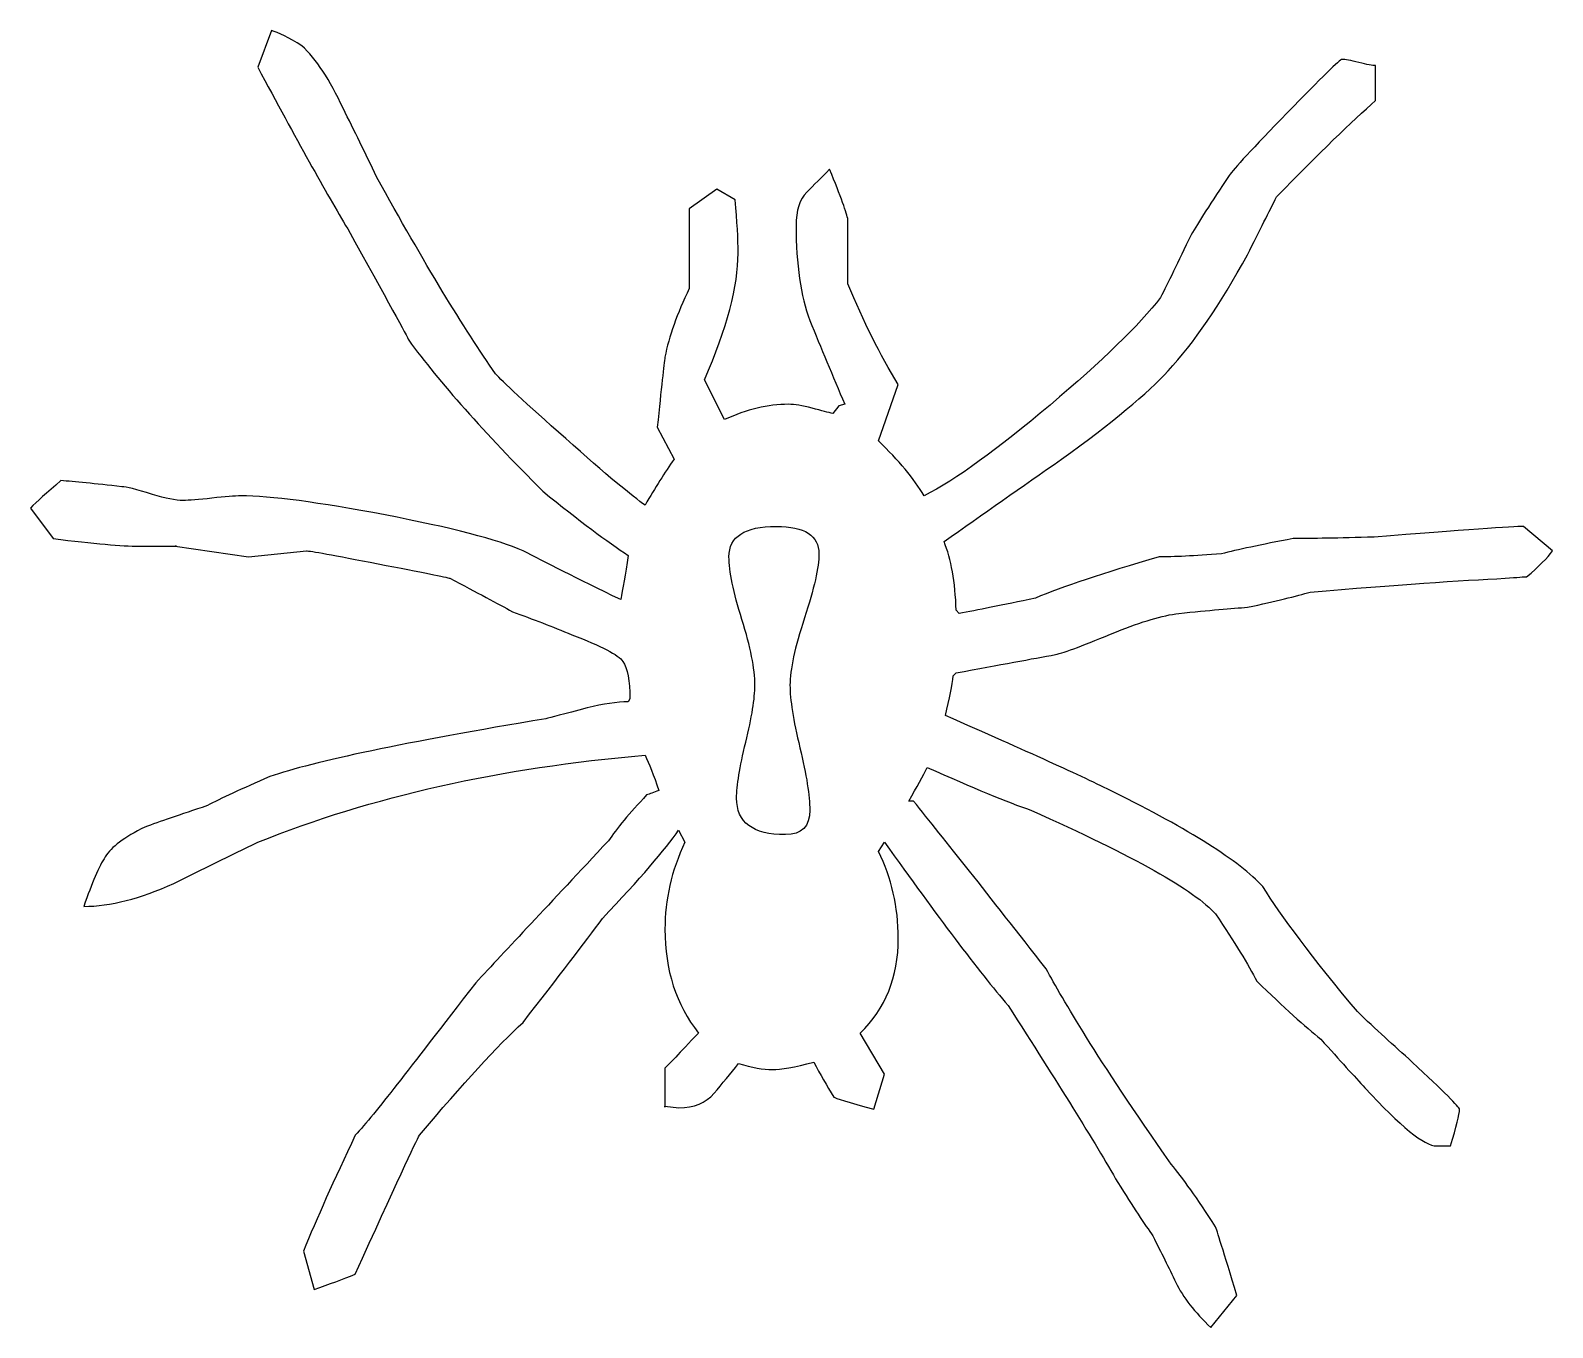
# Model space of a CAD drawing. Header units: centimetres. Extents: x -12.3 to 12.3, y -10.5 to 10.5.
import ezdxf

# ---------------------------------------------------------------- set-up
doc = ezdxf.new("R2010")
doc.units = ezdxf.units.CM
doc.header["$MEASUREMENT"] = 0
doc.layers.add('Layer 1', color=7, linetype='Continuous')

msp = doc.modelspace()

# ---------------------------------------------------------------- linework, layer by layer
at = {"layer": 'Layer 1'}
for points, knots in [([(12.29146, 2.05417), (12.20931, 1.93902), (12.06974, 1.79938), (11.87297, 1.63528), (11.87297, 1.63528), (11.83971, 1.63528), (11.72512, 1.62697), (11.5279, 1.61078), (11.5279, 1.61078), (10.82157, 1.57765), (9.77048, 1.50376), (8.37489, 1.38906), (8.37489, 1.38906), (8.16148, 1.32326), (7.82442, 1.24129), (7.36516, 1.14265), (7.36516, 1.14265), (7.11854, 1.1263), (6.7495, 1.09346), (6.25666, 1.04428), (6.25666, 1.04428), (5.99372, 1.01113), (5.65714, 0.91276), (5.24688, 0.74866), (5.24688, 0.74866), (4.73742, 0.53506), (4.40905, 0.4119), (4.26123, 0.37917), (4.26123, 0.37917), (3.90005, 0.31326), (3.36614, 0.21484), (2.66021, 0.08355), (2.66021, 0.08355), (2.66021, 0.08355), (2.61089, 0.03428), (2.61089, 0.03428), (2.61089, 0.03428), (2.59464, -0.11344), (2.55318, -0.32709), (2.48791, -0.60606), (2.48791, -0.60606), (3.80165, -1.18111), (4.7047, -1.59139), (5.19743, -1.83777), (5.19743, -1.83777), (6.42893, -2.44541), (7.23356, -2.95458), (7.61138, -3.365), (7.61138, -3.365), (7.907, -3.84144), (8.41561, -4.51451), (9.1385, -5.38475), (9.1385, -5.38475), (9.43412, -5.66418), (9.72974, -5.9353), (10.02528, -6.19758), (10.02528, -6.19758), (10.53429, -6.67404), (10.78889, -6.9286), (10.78889, -6.96119), (10.78889, -6.96119), (10.78889, -7.04366), (10.73984, -7.24056), (10.64112, -7.55248), (10.64112, -7.55248), (10.64112, -7.55248), (10.4194, -7.55248), (10.4194, -7.55248), (10.4194, -7.55248), (10.2225, -7.55248), (9.8365, -7.24056), (9.26177, -6.61633), (9.26177, -6.61633), (9.09736, -6.43599), (8.85907, -6.17302), (8.54729, -5.82814), (8.54729, -5.82814), (8.30107, -5.63113), (7.95637, -5.31932), (7.51301, -4.89212), (7.51301, -4.89212), (7.38149, -4.62963), (7.15971, -4.26826), (6.84793, -3.80825), (6.84793, -3.80825), (6.51916, -3.43077), (5.52591, -2.87231), (3.86724, -2.13338), (3.86724, -2.13338), (3.48944, -2.00217), (2.93149, -1.77233), (2.19237, -1.44358), (2.19237, -1.44358), (2.12641, -1.57534), (2.02793, -1.75568), (1.89675, -1.98555), (1.89675, -1.98555), (1.89675, -1.98555), (1.97064, -1.98557), (1.97064, -1.98557), (1.97064, -1.98557), (2.46316, -2.59321), (3.17764, -3.49663), (4.11347, -4.69512), (4.11347, -4.69512), (4.24507, -4.94129), (4.46216, -5.31091), (4.76654, -5.80341), (4.76654, -5.80341), (5.07002, -6.29625), (5.52587, -6.97782), (6.13335, -7.84811), (6.13335, -7.84811), (6.31393, -8.06166), (6.55229, -8.39794), (6.84791, -8.85797), (6.84791, -8.85797), (6.8641, -8.89059), (6.97912, -9.26014), (7.19245, -9.96634), (7.19245, -9.96634), (7.19245, -9.96634), (6.77396, -10.48368), (6.77396, -10.48368), (6.77396, -10.48368), (6.51115, -10.23727), (6.32192, -9.99481), (6.2073, -9.75711), (6.2073, -9.75711), (6.09229, -9.51883), (5.96894, -9.26829), (5.83773, -9.00583), (5.83773, -9.00583), (5.70613, -8.82483), (5.51753, -8.53773), (5.27147, -8.14374), (5.27147, -8.14374), (4.89327, -7.48699), (4.30235, -6.53441), (3.49773, -5.28643), (3.49773, -5.28643), (3.02153, -4.72834), (2.35642, -3.84958), (1.50275, -2.6507), (1.50275, -2.6507), (1.50275, -2.6507), (1.4039, -2.79834), (1.4039, -2.79834), (1.4039, -2.79834), (1.61731, -3.22572), (1.72447, -3.69374), (1.72447, -4.20256), (1.72447, -4.20256), (1.72447, -4.82674), (1.51892, -5.33556), (1.10831, -5.72955), (1.10831, -5.72955), (1.10831, -5.72955), (1.50275, -6.39466), (1.50275, -6.39466), (1.50275, -6.39466), (1.50275, -6.39466), (1.32895, -6.96124), (1.32895, -6.96124), (1.32895, -6.96124), (0.9157, -6.84654), (0.70038, -6.78079), (0.68419, -6.76428), (0.68419, -6.76428), (0.56809, -6.58373), (0.46093, -6.39466), (0.36145, -6.1976), (0.36145, -6.1976), (0.04736, -6.28007), (-0.17597, -6.32076), (-0.30826, -6.32076), (-0.30826, -6.32076), (-0.45725, -6.32076), (-0.63936, -6.28814), (-0.85386, -6.22236), (-0.85386, -6.22236), (-0.98618, -6.38651), (-1.11852, -6.54677), (-1.25081, -6.70266), (-1.25081, -6.70266), (-1.38323, -6.85882), (-1.57331, -6.93674), (-1.82093, -6.93674), (-1.82093, -6.93674), (-1.82093, -6.93674), (-2.04419, -6.91197), (-2.04419, -6.91197), (-2.04419, -6.91197), (-2.04419, -6.9778), (-2.04419, -6.80526), (-2.04419, -6.39463), (-2.04419, -6.39463), (-2.04419, -6.37844), (-2.04419, -6.3455), (-2.04419, -6.29623), (-2.04419, -6.29623), (-1.99286, -6.24686), (-1.81228, -6.05832), (-1.50235, -5.72952), (-1.50235, -5.72952), (-1.86398, -5.2701), (-2.04419, -4.71167), (-2.04419, -4.05465), (-2.04419, -4.05465), (-2.04419, -3.57869), (-1.93788, -3.11056), (-1.72407, -2.65067), (-1.72407, -2.65067), (-1.72407, -2.65067), (-1.82292, -2.45356), (-1.82292, -2.45356), (-1.82292, -2.45356), (-2.03631, -2.76566), (-2.44689, -3.24183), (-3.05429, -3.88215), (-3.05429, -3.88215), (-3.33372, -4.26016), (-3.7606, -4.81825), (-4.33519, -5.55725), (-4.33519, -5.55725), (-4.7458, -5.93531), (-5.30423, -6.54245), (-6.01003, -7.37996), (-6.01003, -7.37996), (-6.05953, -7.4623), (-6.40447, -8.20903), (-7.04476, -9.62156), (-7.04476, -9.62156), (-7.24187, -9.7035), (-7.46365, -9.78552), (-7.70987, -9.86791), (-7.70987, -9.86791), (-7.70987, -9.86791), (-7.88214, -9.25193), (-7.88214, -9.25193), (-7.88214, -9.25193), (-7.66918, -8.72641), (-7.38975, -8.10277), (-7.04476, -7.37995), (-7.04476, -7.37995), (-6.88074, -7.1995), (-6.65479, -6.92423), (-6.36751, -6.55471), (-6.36751, -6.55471), (-6.0802, -6.18535), (-5.65724, -5.63962), (-5.09883, -4.91686), (-5.09883, -4.91686), (-4.62295, -4.40788), (-3.90831, -3.6444), (-2.95592, -2.62599), (-2.95592, -2.62599), (-2.82471, -2.42901), (-2.61924, -2.18255), (-2.33986, -1.88696), (-2.33986, -1.88696), (-2.29081, -1.87071), (-2.22524, -1.84621), (-2.14304, -1.81306), (-2.14304, -1.81306), (-2.22525, -1.56676), (-2.29914, -1.37811), (-2.36471, -1.24653), (-2.36471, -1.24653), (-4.69685, -1.44357), (-6.7823, -1.91164), (-8.62129, -2.65065), (-8.62129, -2.65065), (-9.06468, -2.8643), (-9.51643, -3.08584), (-9.97601, -3.31563), (-9.97601, -3.31563), (-10.51793, -3.56204), (-11.00278, -3.68512), (-11.42955, -3.68512), (-11.42955, -3.68512), (-11.29792, -3.30756), (-11.18301, -3.04094), (-11.08464, -2.88465), (-11.08464, -2.88465), (-10.98614, -2.72881), (-10.77278, -2.56868), (-10.4439, -2.40427), (-10.4439, -2.40427), (-10.21432, -2.32225), (-9.87764, -2.20726), (-9.43412, -2.05952), (-9.43412, -2.05952), (-9.22118, -1.94458), (-8.8841, -1.78848), (-8.42439, -1.59137), (-8.42439, -1.59137), (-7.71853, -1.34515), (-6.23184, -1.03328), (-3.96574, -0.6553), (-3.96574, -0.6553), (-3.90049, -0.63919), (-3.67877, -0.58156), (-3.30063, -0.48303), (-3.30063, -0.48303), (-3.03816, -0.4176), (-2.81644, -0.38445), (-2.63552, -0.38445), (-2.63552, -0.38445), (-2.63552, -0.38445), (-2.61097, -0.33521), (-2.61097, -0.33521), (-2.61097, -0.33521), (-2.61097, -0.03959), (-2.64801, 0.16141), (-2.72188, 0.2683), (-2.72188, 0.2683), (-2.7957, 0.37503), (-3.07097, 0.51852), (-3.54717, 0.69941), (-3.54717, 0.69941), (-3.85948, 0.8307), (-4.17958, 0.95378), (-4.50755, 1.06885), (-4.50755, 1.06885), (-4.73798, 1.20019), (-5.07429, 1.38064), (-5.51765, 1.61082), (-5.51765, 1.61082), (-5.56705, 1.62701), (-5.95286, 1.70506), (-6.67528, 1.84482), (-6.67528, 1.84482), (-7.3981, 1.98415), (-7.78378, 2.05421), (-7.83323, 2.05421), (-7.83323, 2.05421), (-7.83323, 2.05421), (-8.76898, 1.95571), (-8.76898, 1.95571), (-8.76898, 1.95571), (-8.76898, 1.95571), (-9.95151, 2.12817), (-9.95151, 2.12817), (-9.95151, 2.12817), (-9.8693, 2.12817), (-10.06652, 2.12817), (-10.54275, 2.12817), (-10.54275, 2.12817), (-10.80553, 2.12817), (-11.26554, 2.16892), (-11.92202, 2.25133), (-11.92202, 2.25133), (-11.92202, 2.25133), (-12.29146, 2.74391), (-12.29146, 2.74391), (-12.29146, 2.74391), (-12.19301, 2.84244), (-12.0291, 2.99029), (-11.7987, 3.1873), (-11.7987, 3.1873), (-11.5856, 3.17063), (-11.25689, 3.13793), (-10.81337, 3.08866), (-10.81337, 3.08866), (-10.74823, 3.08866), (-10.58376, 3.0476), (-10.32098, 2.96552), (-10.32098, 2.96552), (-10.10757, 2.89977), (-9.94315, 2.86691), (-9.82819, 2.86691), (-9.82819, 2.86691), (-9.72974, 2.86691), (-9.57411, 2.8794), (-9.36025, 2.9039), (-9.36025, 2.9039), (-9.14723, 2.92867), (-8.99076, 2.94086), (-8.89236, 2.94086), (-8.89236, 2.94086), (-8.41616, 2.94086), (-7.64014, 2.83812), (-6.5644, 2.63304), (-6.5644, 2.63304), (-5.489, 2.42749), (-4.74581, 2.23463), (-4.33521, 2.05416), (-4.33521, 2.05416), (-3.99054, 1.87326), (-3.46494, 1.61077), (-2.75872, 1.26591), (-2.75872, 1.26591), (-2.72602, 1.42974), (-2.68482, 1.66808), (-2.6355, 1.98026), (-2.6355, 1.98026), (-2.96427, 2.19354), (-3.42393, 2.53835), (-4.01506, 3.01473), (-4.01506, 3.01473), (-4.96756, 3.96694), (-5.69006, 4.77969), (-6.18276, 5.45332), (-6.18276, 5.45332), (-6.1994, 5.50259), (-6.52743, 6.10192), (-7.16807, 7.25156), (-7.16807, 7.25156), (-7.51269, 7.82616), (-7.99762, 8.6964), (-8.62129, 9.86239), (-8.62129, 9.86239), (-8.62129, 9.86239), (-8.39949, 10.45368), (-8.39949, 10.45368), (-8.39949, 10.45368), (-8.28493, 10.42074), (-8.12054, 10.33872), (-7.9071, 10.20741), (-7.9071, 10.20741), (-7.67707, 9.99368), (-7.4554, 9.657), (-7.24188, 9.19755), (-7.24188, 9.19755), (-7.06141, 8.8361), (-6.88075, 8.46653), (-6.70017, 8.08892), (-6.70017, 8.08892), (-5.9283, 6.69314), (-5.28806, 5.6339), (-4.77869, 4.91149), (-4.77869, 4.91149), (-4.68029, 4.79632), (-4.30249, 4.44744), (-3.64559, 3.86461), (-3.64559, 3.86461), (-2.98916, 3.28152), (-2.56164, 2.92423), (-2.36474, 2.79302), (-2.36474, 2.79302), (-2.20078, 3.07213), (-2.04425, 3.31848), (-1.89688, 3.53216), (-1.89688, 3.53216), (-1.89688, 3.53216), (-2.16768, 4.04937), (-2.16768, 4.04937), (-2.16768, 4.04937), (-2.1023, 4.68985), (-2.06097, 5.06722), (-2.04428, 5.18247), (-2.04428, 5.18247), (-1.97909, 5.51071), (-1.84748, 5.8802), (-1.65026, 6.29084), (-1.65026, 6.29084), (-1.65026, 6.29084), (-1.65026, 7.57174), (-1.65026, 7.57174), (-1.65026, 7.57174), (-1.65026, 7.57174), (-1.20682, 7.89199), (-1.20682, 7.89199), (-1.20682, 7.89199), (-1.20682, 7.89199), (-0.91128, 7.71946), (-0.91128, 7.71946), (-0.91128, 7.71946), (-0.87879, 7.37458), (-0.86228, 7.08724), (-0.86228, 6.85737), (-0.86228, 6.85737), (-0.86228, 6.33167), (-1.04286, 5.65037), (-1.40407, 4.81286), (-1.40407, 4.81286), (-1.40407, 4.81286), (-1.08387, 4.17252), (-1.08387, 4.17252), (-1.08387, 4.17252), (-0.72277, 4.33661), (-0.37809, 4.41887), (-0.04927, 4.41887), (-0.04927, 4.41887), (0.0491, 4.41887), (0.17616, 4.39794), (0.33268, 4.35725), (0.33268, 4.35725), (0.48839, 4.316), (0.59925, 4.28708), (0.66529, 4.27108), (0.66529, 4.27108), (0.66529, 4.27108), (0.76366, 4.39424), (0.76366, 4.39424), (0.76366, 4.39424), (0.76366, 4.39424), (0.86206, 4.41887), (0.86206, 4.41887), (0.86206, 4.41887), (0.66529, 4.87829), (0.47593, 5.33025), (0.29567, 5.77372), (0.29567, 5.77372), (0.14795, 6.16774), (0.07408, 6.67653), (0.07408, 7.30071), (0.07408, 7.30071), (0.07408, 7.5472), (0.13126, 7.72759), (0.24635, 7.84281), (0.24635, 7.84281), (0.36091, 7.95743), (0.48426, 8.08051), (0.61584, 8.21212), (0.61584, 8.21212), (0.79644, 7.76886), (0.8949, 7.49777), (0.91146, 7.39937), (0.91146, 7.39937), (0.91146, 7.38286), (0.91146, 7.038), (0.91146, 6.36477), (0.91146, 6.36477), (1.15877, 5.75713), (1.42988, 5.21516), (1.72442, 4.73904), (1.72442, 4.73904), (1.72442, 4.73904), (1.40385, 3.82784), (1.40385, 3.82784), (1.40385, 3.82784), (1.7323, 3.51553), (1.97858, 3.21991), (2.14299, 2.94093), (2.14299, 2.94093), (2.652, 3.20329), (3.32914, 3.69221), (4.17528, 4.40659), (4.17528, 4.40659), (5.02065, 5.12083), (5.61604, 5.69982), (5.96103, 6.14308), (5.96103, 6.14308), (6.07559, 6.37292), (6.24001, 6.70969), (6.45374, 7.15307), (6.45374, 7.15307), (6.56846, 7.35016), (6.77394, 7.67028), (7.06961, 8.11377), (7.06961, 8.11377), (7.13472, 8.21217), (7.44704, 8.54872), (8.00536, 9.12376), (8.00536, 9.12376), (8.56345, 9.69836), (8.85904, 9.98588), (8.89224, 9.98588), (8.89224, 9.98588), (8.94158, 9.98588), (9.03178, 9.96924), (9.16336, 9.93651), (9.16336, 9.93651), (9.29454, 9.90344), (9.38505, 9.88724), (9.43408, 9.88724), (9.43408, 9.88724), (9.43408, 9.88724), (9.43408, 9.32079), (9.43408, 9.32079), (9.43408, 9.32079), (9.05625, 8.99197), (8.52272, 8.47471), (7.83314, 7.7689), (7.83314, 7.7689), (7.71805, 7.53874), (7.56205, 7.22693), (7.36514, 6.83286), (7.36514, 6.83286), (6.92175, 6.02805), (6.49455, 5.40419), (6.08424, 4.9608), (6.08424, 4.9608), (5.75547, 4.59938), (5.18087, 4.12329), (4.36, 3.53221), (4.36, 3.53221), (3.71939, 3.08869), (3.08706, 2.6453), (2.46307, 2.20204), (2.46307, 2.20204), (2.57808, 1.92243), (2.64365, 1.55312), (2.66016, 1.09349), (2.66016, 1.09349), (2.66016, 1.09349), (2.70966, 1.0443), (2.70966, 1.0443), (2.70966, 1.0443), (2.98864, 1.09349), (3.39927, 1.17556), (3.94103, 1.29044), (3.94103, 1.29044), (4.36786, 1.47115), (5.03307, 1.69277), (5.93646, 1.95568), (5.93646, 1.95568), (6.16607, 1.95568), (6.50275, 1.97187), (6.94619, 2.00481), (6.94619, 2.00481), (7.19236, 2.07027), (7.57817, 2.15271), (8.10414, 2.2513), (8.10414, 2.2513), (8.39936, 2.2513), (8.8345, 2.25942), (9.40954, 2.27593), (9.40954, 2.27593), (10.85438, 2.39049), (11.65903, 2.44836), (11.82344, 2.44836), (11.82344, 2.44836), (11.82344, 2.44836), (12.29146, 2.05417), (12.29146, 2.05417), (12.29146, 2.05417), (12.29146, 2.05417), (12.29146, 2.05417), (12.29146, 2.05417)], [0, 0, 0, 0, 0.00628931, 0.00628931, 0.00628931, 0.00628931, 0.01257862, 0.01257862, 0.01257862, 0.01257862, 0.01886792, 0.01886792, 0.01886792, 0.01886792, 0.02515723, 0.02515723, 0.02515723, 0.02515723, 0.03144654, 0.03144654, 0.03144654, 0.03144654, 0.03773585, 0.03773585, 0.03773585, 0.03773585, 0.04402516, 0.04402516, 0.04402516, 0.04402516, 0.05031447, 0.05031447, 0.05031447, 0.05031447, 0.05660377, 0.05660377, 0.05660377, 0.05660377, 0.06289308, 0.06289308, 0.06289308, 0.06289308, 0.06918239, 0.06918239, 0.06918239, 0.06918239, 0.0754717, 0.0754717, 0.0754717, 0.0754717, 0.08176101, 0.08176101, 0.08176101, 0.08176101, 0.08805031, 0.08805031, 0.08805031, 0.08805031, 0.09433962, 0.09433962, 0.09433962, 0.09433962, 0.10062893, 0.10062893, 0.10062893, 0.10062893, 0.10691824, 0.10691824, 0.10691824, 0.10691824, 0.11320755, 0.11320755, 0.11320755, 0.11320755, 0.11949686, 0.11949686, 0.11949686, 0.11949686, 0.12578616, 0.12578616, 0.12578616, 0.12578616, 0.13207547, 0.13207547, 0.13207547, 0.13207547, 0.13836478, 0.13836478, 0.13836478, 0.13836478, 0.14465409, 0.14465409, 0.14465409, 0.14465409, 0.1509434, 0.1509434, 0.1509434, 0.1509434, 0.1572327, 0.1572327, 0.1572327, 0.1572327, 0.16352201, 0.16352201, 0.16352201, 0.16352201, 0.16981132, 0.16981132, 0.16981132, 0.16981132, 0.17610063, 0.17610063, 0.17610063, 0.17610063, 0.18238994, 0.18238994, 0.18238994, 0.18238994, 0.18867925, 0.18867925, 0.18867925, 0.18867925, 0.19496855, 0.19496855, 0.19496855, 0.19496855, 0.20125786, 0.20125786, 0.20125786, 0.20125786, 0.20754717, 0.20754717, 0.20754717, 0.20754717, 0.21383648, 0.21383648, 0.21383648, 0.21383648, 0.22012579, 0.22012579, 0.22012579, 0.22012579, 0.22641509, 0.22641509, 0.22641509, 0.22641509, 0.2327044, 0.2327044, 0.2327044, 0.2327044, 0.23899371, 0.23899371, 0.23899371, 0.23899371, 0.24528302, 0.24528302, 0.24528302, 0.24528302, 0.25157233, 0.25157233, 0.25157233, 0.25157233, 0.25786164, 0.25786164, 0.25786164, 0.25786164, 0.26415094, 0.26415094, 0.26415094, 0.26415094, 0.27044025, 0.27044025, 0.27044025, 0.27044025, 0.27672956, 0.27672956, 0.27672956, 0.27672956, 0.28301887, 0.28301887, 0.28301887, 0.28301887, 0.28930818, 0.28930818, 0.28930818, 0.28930818, 0.29559748, 0.29559748, 0.29559748, 0.29559748, 0.30188679, 0.30188679, 0.30188679, 0.30188679, 0.3081761, 0.3081761, 0.3081761, 0.3081761, 0.31446541, 0.31446541, 0.31446541, 0.31446541, 0.32075472, 0.32075472, 0.32075472, 0.32075472, 0.32704403, 0.32704403, 0.32704403, 0.32704403, 0.33333333, 0.33333333, 0.33333333, 0.33333333, 0.33962264, 0.33962264, 0.33962264, 0.33962264, 0.34591195, 0.34591195, 0.34591195, 0.34591195, 0.35220126, 0.35220126, 0.35220126, 0.35220126, 0.35849057, 0.35849057, 0.35849057, 0.35849057, 0.36477987, 0.36477987, 0.36477987, 0.36477987, 0.37106918, 0.37106918, 0.37106918, 0.37106918, 0.37735849, 0.37735849, 0.37735849, 0.37735849, 0.3836478, 0.3836478, 0.3836478, 0.3836478, 0.38993711, 0.38993711, 0.38993711, 0.38993711, 0.39622642, 0.39622642, 0.39622642, 0.39622642, 0.40251572, 0.40251572, 0.40251572, 0.40251572, 0.40880503, 0.40880503, 0.40880503, 0.40880503, 0.41509434, 0.41509434, 0.41509434, 0.41509434, 0.42138365, 0.42138365, 0.42138365, 0.42138365, 0.42767296, 0.42767296, 0.42767296, 0.42767296, 0.43396226, 0.43396226, 0.43396226, 0.43396226, 0.44025157, 0.44025157, 0.44025157, 0.44025157, 0.44654088, 0.44654088, 0.44654088, 0.44654088, 0.45283019, 0.45283019, 0.45283019, 0.45283019, 0.4591195, 0.4591195, 0.4591195, 0.4591195, 0.46540881, 0.46540881, 0.46540881, 0.46540881, 0.47169811, 0.47169811, 0.47169811, 0.47169811, 0.47798742, 0.47798742, 0.47798742, 0.47798742, 0.48427673, 0.48427673, 0.48427673, 0.48427673, 0.49056604, 0.49056604, 0.49056604, 0.49056604, 0.49685535, 0.49685535, 0.49685535, 0.49685535, 0.50314465, 0.50314465, 0.50314465, 0.50314465, 0.50943396, 0.50943396, 0.50943396, 0.50943396, 0.51572327, 0.51572327, 0.51572327, 0.51572327, 0.52201258, 0.52201258, 0.52201258, 0.52201258, 0.52830189, 0.52830189, 0.52830189, 0.52830189, 0.53459119, 0.53459119, 0.53459119, 0.53459119, 0.5408805, 0.5408805, 0.5408805, 0.5408805, 0.54716981, 0.54716981, 0.54716981, 0.54716981, 0.55345912, 0.55345912, 0.55345912, 0.55345912, 0.55974843, 0.55974843, 0.55974843, 0.55974843, 0.56603774, 0.56603774, 0.56603774, 0.56603774, 0.57232704, 0.57232704, 0.57232704, 0.57232704, 0.57861635, 0.57861635, 0.57861635, 0.57861635, 0.58490566, 0.58490566, 0.58490566, 0.58490566, 0.59119497, 0.59119497, 0.59119497, 0.59119497, 0.59748428, 0.59748428, 0.59748428, 0.59748428, 0.60377358, 0.60377358, 0.60377358, 0.60377358, 0.61006289, 0.61006289, 0.61006289, 0.61006289, 0.6163522, 0.6163522, 0.6163522, 0.6163522, 0.62264151, 0.62264151, 0.62264151, 0.62264151, 0.62893082, 0.62893082, 0.62893082, 0.62893082, 0.63522013, 0.63522013, 0.63522013, 0.63522013, 0.64150943, 0.64150943, 0.64150943, 0.64150943, 0.64779874, 0.64779874, 0.64779874, 0.64779874, 0.65408805, 0.65408805, 0.65408805, 0.65408805, 0.66037736, 0.66037736, 0.66037736, 0.66037736, 0.66666667, 0.66666667, 0.66666667, 0.66666667, 0.67295597, 0.67295597, 0.67295597, 0.67295597, 0.67924528, 0.67924528, 0.67924528, 0.67924528, 0.68553459, 0.68553459, 0.68553459, 0.68553459, 0.6918239, 0.6918239, 0.6918239, 0.6918239, 0.69811321, 0.69811321, 0.69811321, 0.69811321, 0.70440252, 0.70440252, 0.70440252, 0.70440252, 0.71069182, 0.71069182, 0.71069182, 0.71069182, 0.71698113, 0.71698113, 0.71698113, 0.71698113, 0.72327044, 0.72327044, 0.72327044, 0.72327044, 0.72955975, 0.72955975, 0.72955975, 0.72955975, 0.73584906, 0.73584906, 0.73584906, 0.73584906, 0.74213836, 0.74213836, 0.74213836, 0.74213836, 0.74842767, 0.74842767, 0.74842767, 0.74842767, 0.75471698, 0.75471698, 0.75471698, 0.75471698, 0.76100629, 0.76100629, 0.76100629, 0.76100629, 0.7672956, 0.7672956, 0.7672956, 0.7672956, 0.77358491, 0.77358491, 0.77358491, 0.77358491, 0.77987421, 0.77987421, 0.77987421, 0.77987421, 0.78616352, 0.78616352, 0.78616352, 0.78616352, 0.79245283, 0.79245283, 0.79245283, 0.79245283, 0.79874214, 0.79874214, 0.79874214, 0.79874214, 0.80503145, 0.80503145, 0.80503145, 0.80503145, 0.81132075, 0.81132075, 0.81132075, 0.81132075, 0.81761006, 0.81761006, 0.81761006, 0.81761006, 0.82389937, 0.82389937, 0.82389937, 0.82389937, 0.83018868, 0.83018868, 0.83018868, 0.83018868, 0.83647799, 0.83647799, 0.83647799, 0.83647799, 0.8427673, 0.8427673, 0.8427673, 0.8427673, 0.8490566, 0.8490566, 0.8490566, 0.8490566, 0.85534591, 0.85534591, 0.85534591, 0.85534591, 0.86163522, 0.86163522, 0.86163522, 0.86163522, 0.86792453, 0.86792453, 0.86792453, 0.86792453, 0.87421384, 0.87421384, 0.87421384, 0.87421384, 0.88050314, 0.88050314, 0.88050314, 0.88050314, 0.88679245, 0.88679245, 0.88679245, 0.88679245, 0.89308176, 0.89308176, 0.89308176, 0.89308176, 0.89937107, 0.89937107, 0.89937107, 0.89937107, 0.90566038, 0.90566038, 0.90566038, 0.90566038, 0.91194969, 0.91194969, 0.91194969, 0.91194969, 0.91823899, 0.91823899, 0.91823899, 0.91823899, 0.9245283, 0.9245283, 0.9245283, 0.9245283, 0.93081761, 0.93081761, 0.93081761, 0.93081761, 0.93710692, 0.93710692, 0.93710692, 0.93710692, 0.94339623, 0.94339623, 0.94339623, 0.94339623, 0.94968553, 0.94968553, 0.94968553, 0.94968553, 0.95597484, 0.95597484, 0.95597484, 0.95597484, 0.96226415, 0.96226415, 0.96226415, 0.96226415, 0.96855346, 0.96855346, 0.96855346, 0.96855346, 0.97484277, 0.97484277, 0.97484277, 0.97484277, 0.98113208, 0.98113208, 0.98113208, 0.98113208, 0.98742138, 0.98742138, 0.98742138, 0.98742138, 1, 1, 1, 1]), ([(0.44365, 2.0048), (0.44365, 2.0048), (0.44365, 2.0048), (0.44365, 2.0048), (0.44365, 2.0048), (0.44365, 2.30042), (0.21322, 2.44832), (-0.24641, 2.44832), (-0.24641, 2.44832), (-0.75549, 2.44832), (-1.00997, 2.28391), (-1.00997, 1.95567), (-1.00997, 1.95567), (-1.00997, 1.72551), (-0.94023, 1.38906), (-0.80026, 0.9457), (-0.80026, 0.9457), (-0.66114, 0.50231), (-0.59108, 0.14899), (-0.59108, -0.11343), (-0.59108, -0.11343), (-0.59108, -0.32711), (-0.64045, -0.63498), (-0.73885, -1.0373), (-0.73885, -1.0373), (-0.83722, -1.43986), (-0.8867, -1.73919), (-0.8867, -1.93641), (-0.8867, -1.93641), (-0.8867, -2.3304), (-0.62421, -2.52744), (-0.09859, -2.52744), (-0.09859, -2.52744), (0.16422, -2.52744), (0.29575, -2.39615), (0.29575, -2.1334), (0.29575, -2.1334), (0.29575, -1.90361), (0.24228, -1.56679), (0.13557, -1.12341), (0.13557, -1.12341), (0.02849, -0.6801), (-0.02469, -0.3436), (-0.02469, -0.11344), (-0.02469, -0.11344), (-0.02469, 0.13265), (0.05334, 0.49378), (0.20939, 0.97043), (0.20939, 0.97043), (0.36515, 1.44637), (0.44365, 1.79126), (0.44365, 2.0048)], [0, 0, 0, 0, 0.07142857, 0.07142857, 0.07142857, 0.07142857, 0.14285714, 0.14285714, 0.14285714, 0.14285714, 0.21428571, 0.21428571, 0.21428571, 0.21428571, 0.28571429, 0.28571429, 0.28571429, 0.28571429, 0.35714286, 0.35714286, 0.35714286, 0.35714286, 0.42857143, 0.42857143, 0.42857143, 0.42857143, 0.5, 0.5, 0.5, 0.5, 0.57142857, 0.57142857, 0.57142857, 0.57142857, 0.64285714, 0.64285714, 0.64285714, 0.64285714, 0.71428571, 0.71428571, 0.71428571, 0.71428571, 0.78571429, 0.78571429, 0.78571429, 0.78571429, 0.85714286, 0.85714286, 0.85714286, 0.85714286, 1, 1, 1, 1])]:
    msp.add_open_spline(points, degree=3, knots=knots, dxfattribs=at)

doc.saveas('drawing.dxf')
